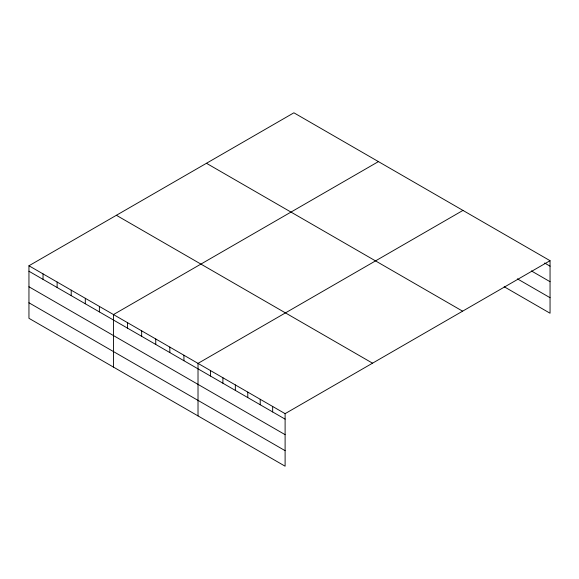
<?xml version="1.0" encoding="UTF-8"?>
<svg xmlns="http://www.w3.org/2000/svg" width="579" height="579" viewBox="0 0 579 579"><rect width="100%" height="100%" fill="white"/><g stroke="black" fill="none" stroke-linecap="round" stroke-linejoin="round"><path stroke-width="0.87" d="M28.95 265.768L285.107 413.659L285.107 466.196L28.95 318.305L28.95 265.768L293.893 112.804L550.05 260.695L550.05 313.232L504.171 286.743M378.42 161.606L113.484 314.571L113.484 367.108M462.954 210.416L198.018 363.373L198.018 415.91M285.107 413.659L550.05 260.695M544.607 263.025L550.05 266.166M531.384 270.929L550.05 281.698M517.387 278.846L550.05 297.7M206.457 163.285L462.621 311.176M116.379 215.287L372.543 363.185M28.95 271.24L285.107 419.131M28.95 286.771L285.107 434.663M28.95 302.774L285.107 450.665M272.666 406.472L272.666 411.951M260.224 399.293L260.224 404.764M247.783 392.106L247.783 397.585M235.342 384.926L235.342 390.398M222.901 377.74L222.901 383.218M210.459 370.56L210.459 376.032M183.927 355.238L183.927 360.717M169.835 347.111L169.835 352.582M155.751 338.976L155.751 344.447M141.66 330.841L141.66 336.312M127.568 322.706L127.568 328.177M99.393 306.436L99.393 311.907M85.308 298.301L85.308 303.772M71.217 290.166L71.217 295.645M57.126 282.038L57.126 287.51M43.041 273.903L43.041 279.375"/></g></svg>
